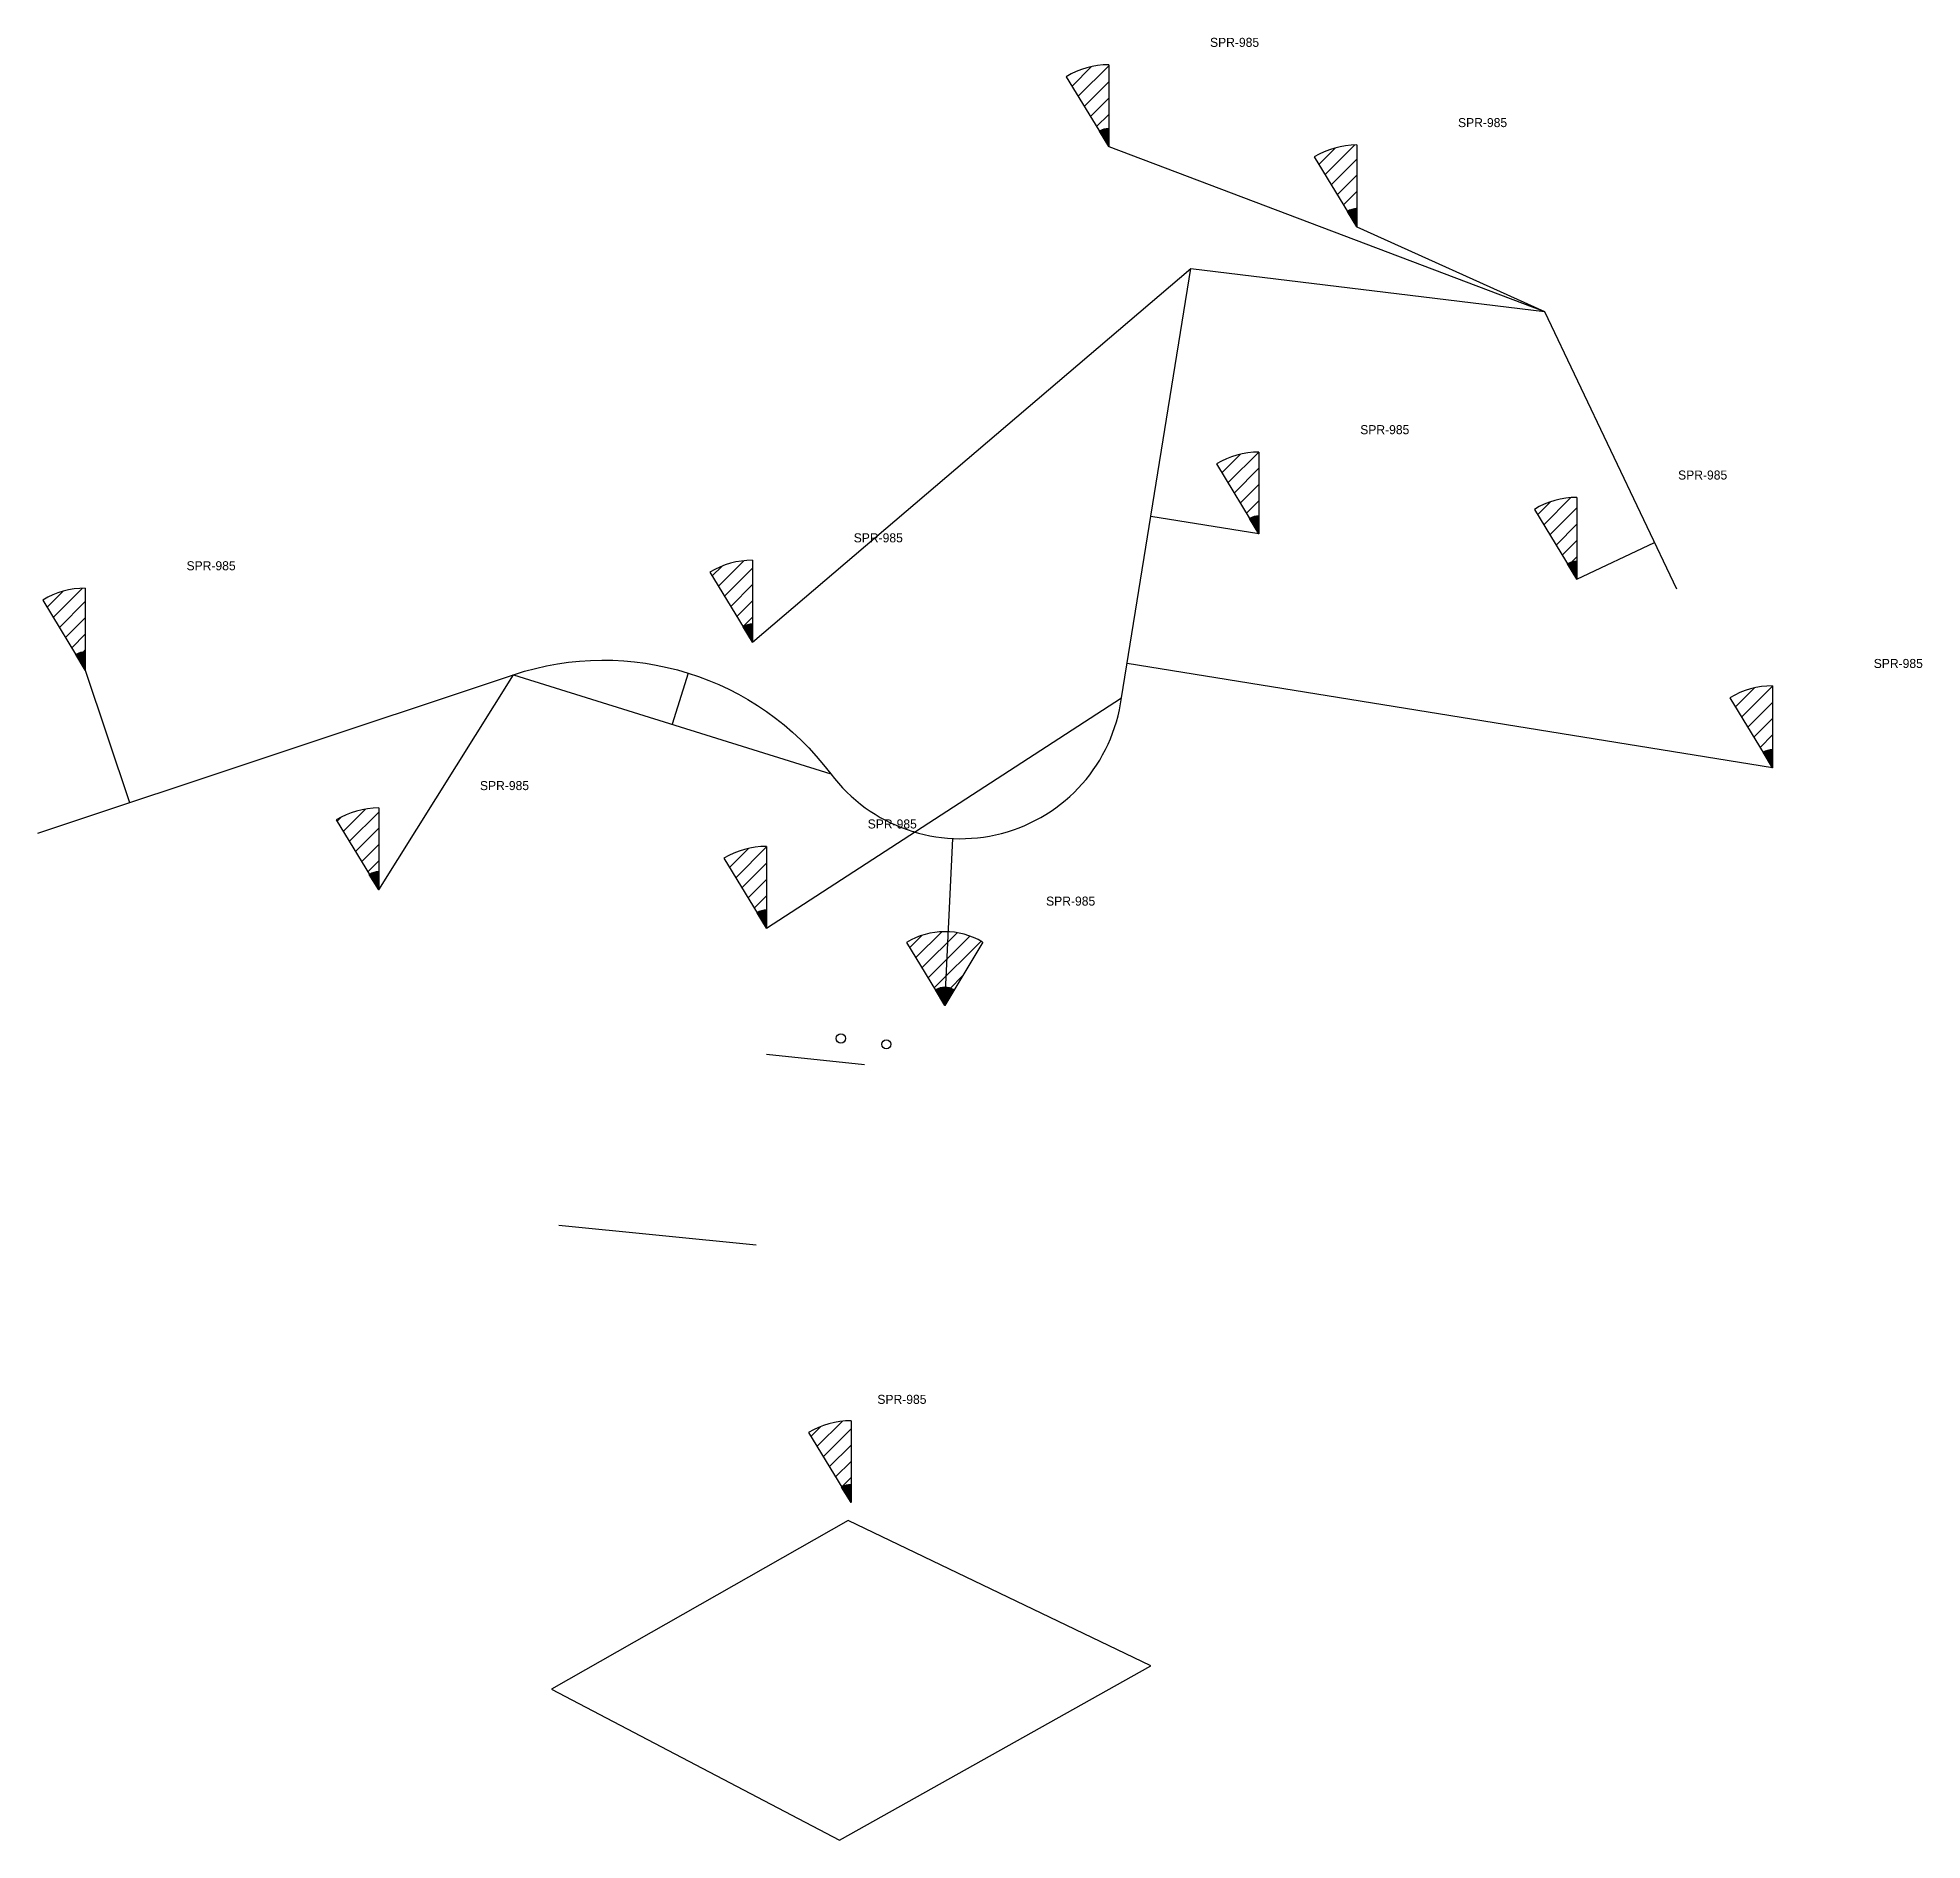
# Model space of a CAD drawing. Header units: millimetres. Extents: x 10145 to 10665, y -368 to 130.
import ezdxf

# ---------------------------------------------------------------- set-up
doc = ezdxf.new("R2010")
doc.units = ezdxf.units.MM

# ---------------------------------------------------------------- blocks, each defined once
blk = doc.blocks.new('*U211')
for p, q in [((-10.58, 17.4), (0, 0)), ((10.44, 17.48), (0, 0)), ((0, 0), (-2.6, 4.27)), ((0, 0), (2.56, 4.29))]:
    blk.add_line(p, q)
blk.add_attdef('SPRINKLERTYPE', (27.96, 27.56), '', height=2.5)
for tag, p, flags in [('HatchTypeInner', (27.77, 23.36), 9), ('HatchScaleInner', (27.88, 18.81), 9), ('HatchColorInner', (27.99, 13.66), 9), ('InnerLineColor', (28.11, 8.7), 9), ('InnerLineLinetype', (28.22, 3.48), 9), ('HatchTypeOuter', (28.33, -1.27), 9), ('HatchScaleOuter', (28.43, -5.55), 9), ('HatchColorOuter', (28.53, -10.01), 9), ('OuterLineColor', (28.65, -15.27), 9), ('OuterLineLinetype', (28.75, -19.87), 9), ('OuterLineVisisbility', (28.85, -24.15), 9), ('Offset', (28.81, -29.4), 1), ('PolylineHandle', (28.81, -34.02), 1), ('VertexCode', (29.36, -38.31), 1)]:
    blk.add_attdef(tag, p, '', height=2.5, dxfattribs=dict(flags=flags))
blk = doc.blocks.new('D3F9')
h = blk.add_hatch()
h.set_pattern_fill('ANSI31', color=3, style=0)
edge = h.paths.add_edge_path()
edge.add_line((2.56, 4.29), (10.44, 17.48))
edge.add_arc((0, 0), 20.36, 59.1698, 121.2903)
edge.add_line((-10.58, 17.4), (-2.6, 4.27))
edge.add_arc((0, 0), 5, 59.1698, 121.2903, ccw=False)
h = blk.add_hatch(color=3)
edge = h.paths.add_edge_path()
edge.add_line((0, 0), (2.56, 4.29))
edge.add_arc((0, 0), 5, 59.1698, 121.2903)
edge.add_line((-2.6, 4.27), (0, 0))
at = {"color": 3}
for radius in [20.36, 5]:
    blk.add_arc((0, 0), radius, 59.1698, 121.2903, dxfattribs=at)
blk = doc.blocks.new('sprinkler')
for p, q in [((0, 22.62), (0, 0)), ((-11.75, 19.33), (0, 0)), ((0, 0), (-2.6, 4.27)), ((0, 0), (0, 5))]:
    blk.add_line(p, q)
blk.add_attdef('SPRINKLERTYPE', (27.96, 27.56), '', height=2.5)
for tag, p, flags in [('HatchTypeInner', (27.77, 23.36), 9), ('HatchScaleInner', (27.88, 18.81), 9), ('HatchColorInner', (27.99, 13.66), 9), ('InnerLineColor', (28.11, 8.7), 9), ('InnerLineLinetype', (28.22, 3.48), 9), ('HatchTypeOuter', (28.33, -1.27), 9), ('HatchScaleOuter', (28.43, -5.55), 9), ('HatchColorOuter', (28.53, -10.01), 9), ('OuterLineColor', (28.65, -15.27), 9), ('OuterLineLinetype', (28.75, -19.87), 9), ('OuterLineVisisbility', (28.85, -24.15), 9), ('Offset', (28.81, -29.4), 1), ('PolylineHandle', (28.81, -34.02), 1), ('VertexCode', (29.36, -38.31), 1)]:
    blk.add_attdef(tag, p, '', height=2.5, dxfattribs=dict(flags=flags))
blk = doc.blocks.new('D454')
h = blk.add_hatch()
h.set_pattern_fill('ANSI31', color=3, style=0)
edge = h.paths.add_edge_path()
edge.add_line((0, 5), (0, 22.62))
edge.add_arc((0, 0), 22.62, 90, 121.2903)
edge.add_line((-11.75, 19.33), (-2.6, 4.27))
edge.add_arc((0, 0), 5, 90, 121.2903, ccw=False)
h = blk.add_hatch(color=3)
edge = h.paths.add_edge_path()
edge.add_line((0, 0), (0, 5))
edge.add_arc((0, 0), 5, 90, 121.2903)
edge.add_line((-2.6, 4.27), (0, 0))
at = {"color": 3}
for radius in [22.62, 5]:
    blk.add_arc((0, 0), radius, 90, 121.2903, dxfattribs=at)
blk = doc.blocks.new('D4C3')
h = blk.add_hatch()
h.set_pattern_fill('ANSI31', color=3, style=0)
edge = h.paths.add_edge_path()
edge.add_line((0, 5), (0, 22.62))
edge.add_arc((0, 0), 22.62, 90, 121.2903)
edge.add_line((-11.75, 19.33), (-2.6, 4.27))
edge.add_arc((0, 0), 5, 90, 121.2903, ccw=False)
h = blk.add_hatch(color=3)
edge = h.paths.add_edge_path()
edge.add_line((0, 0), (0, 5))
edge.add_arc((0, 0), 5, 90, 121.2903)
edge.add_line((-2.6, 4.27), (0, 0))
at = {"color": 3}
for radius in [22.62, 5]:
    blk.add_arc((0, 0), radius, 90, 121.2903, dxfattribs=at)
blk = doc.blocks.new('D4E6')
h = blk.add_hatch()
h.set_pattern_fill('ANSI31', color=3, style=0)
edge = h.paths.add_edge_path()
edge.add_line((0, 5), (0, 22.62))
edge.add_arc((0, 0), 22.62, 90, 121.2903)
edge.add_line((-11.75, 19.33), (-2.6, 4.27))
edge.add_arc((0, 0), 5, 90, 121.2903, ccw=False)
h = blk.add_hatch(color=3)
edge = h.paths.add_edge_path()
edge.add_line((0, 0), (0, 5))
edge.add_arc((0, 0), 5, 90, 121.2903)
edge.add_line((-2.6, 4.27), (0, 0))
at = {"color": 3}
for radius in [22.62, 5]:
    blk.add_arc((0, 0), radius, 90, 121.2903, dxfattribs=at)
blk = doc.blocks.new('D509')
h = blk.add_hatch()
h.set_pattern_fill('ANSI31', color=3, style=0)
edge = h.paths.add_edge_path()
edge.add_line((0, 5), (0, 22.62))
edge.add_arc((0, 0), 22.62, 90, 121.2903)
edge.add_line((-11.75, 19.33), (-2.6, 4.27))
edge.add_arc((0, 0), 5, 90, 121.2903, ccw=False)
h = blk.add_hatch(color=3)
edge = h.paths.add_edge_path()
edge.add_line((0, 0), (0, 5))
edge.add_arc((0, 0), 5, 90, 121.2903)
edge.add_line((-2.6, 4.27), (0, 0))
at = {"color": 3}
for radius in [22.62, 5]:
    blk.add_arc((0, 0), radius, 90, 121.2903, dxfattribs=at)
blk = doc.blocks.new('D52C')
h = blk.add_hatch()
h.set_pattern_fill('ANSI31', color=3, style=0)
edge = h.paths.add_edge_path()
edge.add_line((0, 5), (0, 22.62))
edge.add_arc((0, 0), 22.62, 90, 121.2903)
edge.add_line((-11.75, 19.33), (-2.6, 4.27))
edge.add_arc((0, 0), 5, 90, 121.2903, ccw=False)
h = blk.add_hatch(color=3)
edge = h.paths.add_edge_path()
edge.add_line((0, 0), (0, 5))
edge.add_arc((0, 0), 5, 90, 121.2903)
edge.add_line((-2.6, 4.27), (0, 0))
at = {"color": 3}
for radius in [22.62, 5]:
    blk.add_arc((0, 0), radius, 90, 121.2903, dxfattribs=at)
blk = doc.blocks.new('D54F')
h = blk.add_hatch()
h.set_pattern_fill('ANSI31', color=3, style=0)
edge = h.paths.add_edge_path()
edge.add_line((0, 5), (0, 22.62))
edge.add_arc((0, 0), 22.62, 90, 121.2903)
edge.add_line((-11.75, 19.33), (-2.6, 4.27))
edge.add_arc((0, 0), 5, 90, 121.2903, ccw=False)
h = blk.add_hatch(color=3)
edge = h.paths.add_edge_path()
edge.add_line((0, 0), (0, 5))
edge.add_arc((0, 0), 5, 90, 121.2903)
edge.add_line((-2.6, 4.27), (0, 0))
at = {"color": 3}
for radius in [22.62, 5]:
    blk.add_arc((0, 0), radius, 90, 121.2903, dxfattribs=at)
blk = doc.blocks.new('D572')
h = blk.add_hatch()
h.set_pattern_fill('ANSI31', color=3, style=0)
edge = h.paths.add_edge_path()
edge.add_line((0, 5), (0, 22.62))
edge.add_arc((0, 0), 22.62, 90, 121.2903)
edge.add_line((-11.75, 19.33), (-2.6, 4.27))
edge.add_arc((0, 0), 5, 90, 121.2903, ccw=False)
h = blk.add_hatch(color=3)
edge = h.paths.add_edge_path()
edge.add_line((0, 0), (0, 5))
edge.add_arc((0, 0), 5, 90, 121.2903)
edge.add_line((-2.6, 4.27), (0, 0))
at = {"color": 3}
for radius in [22.62, 5]:
    blk.add_arc((0, 0), radius, 90, 121.2903, dxfattribs=at)
blk = doc.blocks.new('D595')
h = blk.add_hatch()
h.set_pattern_fill('ANSI31', color=3, style=0)
edge = h.paths.add_edge_path()
edge.add_line((0, 5), (0, 22.62))
edge.add_arc((0, 0), 22.62, 90, 121.2903)
edge.add_line((-11.75, 19.33), (-2.6, 4.27))
edge.add_arc((0, 0), 5, 90, 121.2903, ccw=False)
h = blk.add_hatch(color=3)
edge = h.paths.add_edge_path()
edge.add_line((0, 0), (0, 5))
edge.add_arc((0, 0), 5, 90, 121.2903)
edge.add_line((-2.6, 4.27), (0, 0))
at = {"color": 3}
for radius in [22.62, 5]:
    blk.add_arc((0, 0), radius, 90, 121.2903, dxfattribs=at)
blk = doc.blocks.new('D5B8')
h = blk.add_hatch()
h.set_pattern_fill('ANSI31', color=3, style=0)
edge = h.paths.add_edge_path()
edge.add_line((0, 5), (0, 22.62))
edge.add_arc((0, 0), 22.62, 90, 121.2903)
edge.add_line((-11.75, 19.33), (-2.6, 4.27))
edge.add_arc((0, 0), 5, 90, 121.2903, ccw=False)
h = blk.add_hatch(color=3)
edge = h.paths.add_edge_path()
edge.add_line((0, 0), (0, 5))
edge.add_arc((0, 0), 5, 90, 121.2903)
edge.add_line((-2.6, 4.27), (0, 0))
at = {"color": 3}
for radius in [22.62, 5]:
    blk.add_arc((0, 0), radius, 90, 121.2903, dxfattribs=at)
blk = doc.blocks.new('D5DB')
h = blk.add_hatch()
h.set_pattern_fill('ANSI31', color=3, style=0)
edge = h.paths.add_edge_path()
edge.add_line((0, 5), (0, 22.62))
edge.add_arc((0, 0), 22.62, 90, 121.2903)
edge.add_line((-11.75, 19.33), (-2.6, 4.27))
edge.add_arc((0, 0), 5, 90, 121.2903, ccw=False)
h = blk.add_hatch(color=3)
edge = h.paths.add_edge_path()
edge.add_line((0, 0), (0, 5))
edge.add_arc((0, 0), 5, 90, 121.2903)
edge.add_line((-2.6, 4.27), (0, 0))
at = {"color": 3}
for radius in [22.62, 5]:
    blk.add_arc((0, 0), radius, 90, 121.2903, dxfattribs=at)

msp = doc.modelspace()

# ---------------------------------------------------------------- linework, layer by layer
for p, q in [((10440.52, 99.84), (10560.85, 54.34)), ((10509.03, 77.68), (10560.85, 54.34)), ((10342.1, -37.02), (10463.19, 66.2)), ((10342.1, -37.02), (10463.19, 66.2)), ((10482.01, -7.14), (10452.12, -2.31)), ((10569.82, -19.67), (10591.25, -9.46)), ((10157.8, -44.73), (10170, -81.35)), ((10238.85, -105.45), (10276.08, -46.01)), ((10276.08, -46.01), (10363.7, -73.38)), ((10324.31, -45.56), (10319.89, -59.69)), ((10623.86, -71.72), (10445.56, -42.9)), ((10345.96, -116.05), (10444.02, -52.4)), ((10395.24, -137.36), (10397.44, -91.26)), ((10345.94, -150.81), (10373, -153.65)), ((10288.61, -198.06), (10343.08, -203.45))]:
    msp.add_line(p, q)
msp.add_lwpolyline([(10144.64, -89.8), (10276.08, -46.01, -0.32272), (10363.7, -73.38, 0.671436), (10444.02, -52.4), (10463.19, 66.2), (10560.85, 54.34), (10597.36, -22.29)], format="xyb")
msp.add_lwpolyline([(10368.53, -279.63), (10286.57, -326.21), (10366.12, -367.98), (10452.09, -319.79)], close=True)
for centre, radius in [((10366.51, -146.48), 1.28), ((10379.09, -148.11), 1.25)]:
    msp.add_circle(centre, radius)
msp.add_point((10386.56, -89.38))

# ---------------------------------------------------------------- block references
for name, p in [('sprinkler', (10440.52, 99.84)), ('sprinkler', (10509.03, 77.68)), ('sprinkler', (10482.01, -7.14)), ('sprinkler', (10569.82, -19.67)), ('sprinkler', (10342.1, -37.02)), ('sprinkler', (10157.8, -44.73)), ('sprinkler', (10623.86, -71.72)), ('sprinkler', (10238.85, -105.45)), ('sprinkler', (10345.96, -116.05)), ('*U211', (10395.24, -137.36))]:
    msp.add_blockref(name, p).add_auto_attribs({'SPRINKLERTYPE': 'SPR-985'})
for name, p in [('D595', (10440.52, 99.84)), ('D572', (10509.03, 77.68)), ('D54F', (10482.01, -7.14)), ('D5B8', (10569.82, -19.67)), ('D509', (10342.1, -37.02)), ('D4C3', (10157.8, -44.73)), ('D5DB', (10623.86, -71.72)), ('D4E6', (10238.85, -105.45)), ('D52C', (10345.96, -116.05)), ('D3F9', (10395.24, -137.36)), ('D454', (10369.31, -274.7))]:
    msp.add_blockref(name, p)
ref = msp.add_blockref('sprinkler', (10369.31, -274.7))
ref.add_attrib('SPRINKLERTYPE', 'SPR-985', (10376.59, -247.43), dxfattribs={"height": 2.5})

doc.saveas('drawing.dxf')
